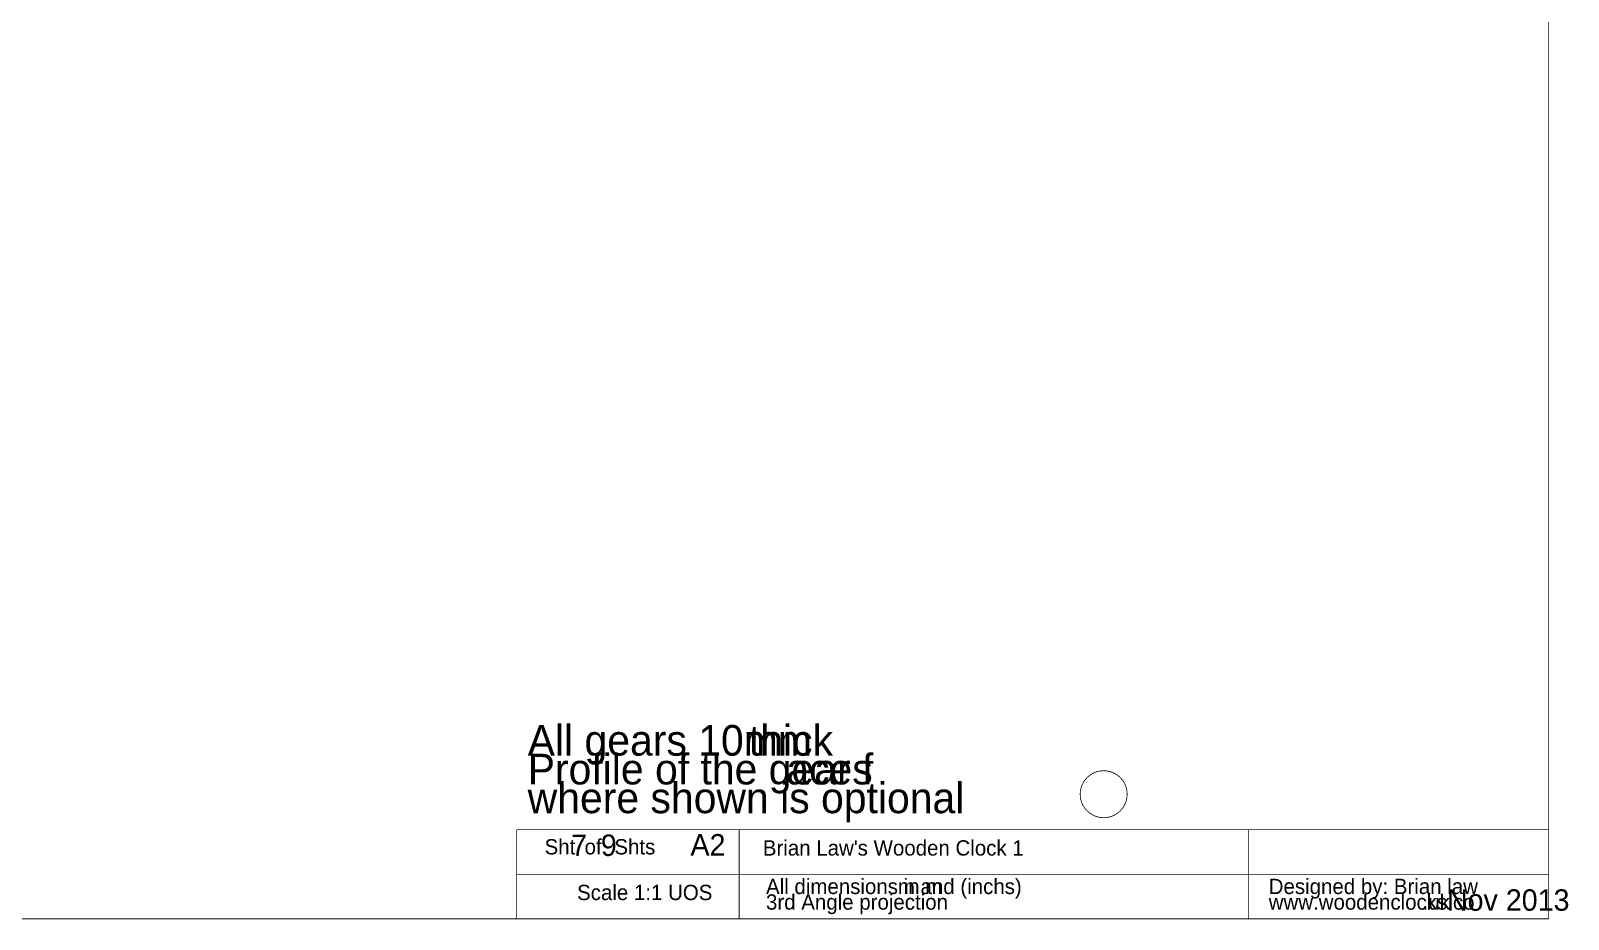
# Model space of a CAD drawing. Extents: x 0.4 to 23.1, y 0.4 to 16.1.
# Drawn here: x 9.53 to 23.12, y 0.41 to 8.26 of the extents above; entities that cross this region are included whole.
import ezdxf

# ---------------------------------------------------------------- set-up
doc = ezdxf.new("R2010")
doc.units = 0
doc.layers.get('0').update_dxf_attribs({"linetype": 'CONTINUOUS'})

msp = doc.modelspace()

# ---------------------------------------------------------------- linework, layer by layer
at = {"color": 254, "const_width": 0.00708}
for points in [[(22.9415, 16.1028), (22.9415, 0.4088)], [(22.9415, 1.19618), (13.8204, 1.19618)], [(13.8204, 1.19618), (13.8204, 0.4088)], [(15.7876, 1.19618), (15.7876, 0.4088)], [(20.2881, 1.19618), (20.2881, 0.4088)], [(13.8204, 0.80252), (22.9415, 0.80252)], [(0.40386, 0.4088), (22.9415, 0.4088)]]:
    msp.add_lwpolyline(points, dxfattribs=at)
at = {"color": 0, "const_width": 0.00708}
msp.add_lwpolyline([(18.821, 1.42193), (18.8268, 1.41043), (18.8333, 1.39931), (18.8406, 1.38856), (18.8485, 1.37836), (18.8569, 1.3686), (18.866, 1.35943), (18.8756, 1.35086), (18.8857, 1.34288), (18.8964, 1.33556), (18.9075, 1.32888), (18.9189, 1.32292), (18.9307, 1.31765), (18.9428, 1.31321), (18.9551, 1.30946), (18.9676, 1.30648), (18.9804, 1.30431), (18.9932, 1.30295), (19.0061, 1.30235), (19.019, 1.30257), (19.0319, 1.3036), (19.0446, 1.30545), (19.0574, 1.30805), (19.0697, 1.31147), (19.0819, 1.31565), (19.0939, 1.32053), (19.1056, 1.32623), (19.1168, 1.33257), (19.1275, 1.33963), (19.1379, 1.34733), (19.1478, 1.35563), (19.1571, 1.36458), (19.1658, 1.37408), (19.1739, 1.38406), (19.1815, 1.39458), (19.1883, 1.40554), (19.1944, 1.41689), (19.1999, 1.4286), (19.2046, 1.44065), (19.2085, 1.4529), (19.2115, 1.46544), (19.214, 1.47814), (19.2156, 1.49094), (19.2162, 1.50379), (19.2162, 1.51671), (19.2156, 1.52957), (19.2139, 1.54238), (19.2114, 1.55507), (19.2082, 1.56754), (19.2043, 1.57986), (19.1996, 1.59185), (19.194, 1.60351), (19.1879, 1.61486), (19.1811, 1.62582), (19.1735, 1.63629), (19.1653, 1.64626), (19.1565, 1.65571), (19.1471, 1.66461), (19.1372, 1.6729), (19.1269, 1.68056), (19.1161, 1.68756), (19.1047, 1.69385), (19.0932, 1.69943), (19.0812, 1.70432), (19.0689, 1.70844), (19.0565, 1.71181), (19.0439, 1.71436), (19.0311, 1.71615), (19.0182, 1.71713), (19.0053, 1.71729), (18.9924, 1.71664), (18.9796, 1.71522), (18.9669, 1.713), (18.9543, 1.71001), (18.9419, 1.70622), (18.9299, 1.70167), (18.9182, 1.6964), (18.9068, 1.69038), (18.8957, 1.68365), (18.8851, 1.67626), (18.875, 1.66824), (18.8654, 1.65961), (18.8564, 1.65039), (18.8479, 1.64068), (18.8401, 1.63043), (18.8329, 1.61968), (18.8264, 1.60851), (18.8207, 1.59694), (18.8156, 1.58512), (18.8113, 1.57292), (18.8078, 1.56054), (18.805, 1.5479), (18.8031, 1.53515), (18.8018, 1.52229), (18.8015, 1.50944), (18.8019, 1.49653), (18.8032, 1.48367), (18.8051, 1.47092), (18.8081, 1.45833), (18.8115, 1.4459), (18.816, 1.43375), (18.821, 1.42193)], close=True, dxfattribs=at)

# ---------------------------------------------------------------- texts
at = {"color": 0}
for s, height, p in [('All gears 10mm ', 0.270453, (13.9179, 1.85071)), ('thick', 0.270453, (15.8728, 1.85071)), ('Profile of the gear f', 0.270433, (13.9179, 1.59654)), ('aces ', 0.270433, (16.2036, 1.59654)), ('where shown is optional', 0.270436, (13.9179, 1.34238)), ('Sht ', 0.135219, (14.0676, 0.97789)), ('7 ', 0.189294, (14.3015, 0.96465)), ('of ', 0.135219, (14.4211, 0.97789)), ('9', 0.18929, (14.5646, 0.96465)), ('Shts', 0.135219, (14.6843, 0.97789)), ('A2', 0.18931, (15.3569, 0.96846)), ("Brian Law's Wooden Clock 1 ", 0.135214, (15.9964, 0.96782)), ('Scale 1:1 UOS', 0.135214, (14.3546, 0.57433)), ('All dimensions in m', 0.135226, (16.0246, 0.62767)), ('m and (inchs)', 0.135226, (17.1894, 0.62767)), ('Designed by: Brian law', 0.13522, (20.4678, 0.62774)), ('3rd Angle projection', 0.135218, (16.0246, 0.48991)), ('www.woodenclocks.co', 0.135222, (20.4678, 0.48997)), ('.uk', 0.135222, (21.8283, 0.48997)), ('Nov 2013', 0.189299, (22.0426, 0.48053))]:
    msp.add_text(s, height=height, dxfattribs=at).set_placement(p)

doc.saveas('drawing.dxf')
